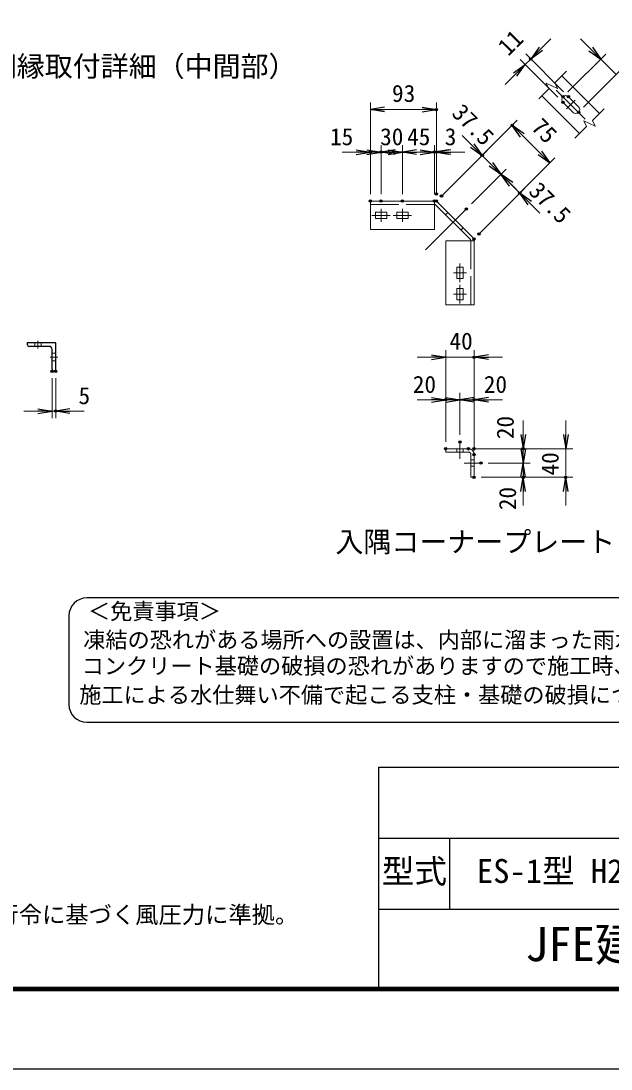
# Model space of a CAD drawing. Units: millimetres, scale not verified, with parts at other scales. Extents: x -6300 to 6300, y -4455 to 4455.
# Drawn here: x 1669 to 4162, y -4455 to -26 of the extents above; entities that cross this region are included whole.
import ezdxf
from ezdxf.enums import TextEntityAlignment as Align

# ---------------------------------------------------------------- set-up
doc = ezdxf.new("R2010")
doc.units = ezdxf.units.MM
doc.header["$LTSCALE"] = 20
doc.header["$PDMODE"] = 32
doc.header["$PDSIZE"] = 10
doc.linetypes.add('DASHED', pattern=[7.5, 6, -1.5])
doc.linetypes.add('USER1', pattern=[50.8, 31.75, -6.35, 6.35, -6.35])
for name, color, linetype, lineweight in [('0-0_D-BMK', 2, 'USER1', 13), ('0-3_D-STR3', 3, 'Continuous', 13), ('0-5_0', 7, 'Continuous', 25), ('0-6_D-STR-DIM', 7, 'Continuous', 13), ('0-9_D-TTL-TXT', 7, 'Continuous', 25), ('0-A_D-TTL', 7, 'Continuous', 25)]:
    doc.layers.add(name, color=color, linetype=linetype, lineweight=lineweight)
doc.layers.add('0-7_Defpoints', color=8, linetype='Continuous')
doc.styles.add('ＭＳ ゴシック', font='')
doc.styles.get('ＭＳ ゴシック').set_extended_font_data('MS Gothic')

# ---------------------------------------------------------------- blocks, each defined once
blk = doc.blocks.new('_Open')
at = {"layer": '0-5_0'}
blk.add_line((-20, 3.333), (0, 0), dxfattribs=at)
blk.add_lwpolyline([(-20, -3.333), (0, 0), (-20, 0)], dxfattribs=at)
blk = doc.blocks.new('L40x5')
at = {"layer": '0-5_0'}
for p, q in [((-306.2, 333.8), (-306.2, -216.2)), ((-216.2, -306.2), (333.8, -306.2))]:
    blk.add_line(p, q, dxfattribs=at)
blk.add_lwpolyline([(-366.2, 393.8), (-406.2, 393.8), (-406.2, -406.2), (393.8, -406.2), (393.8, -366.2)], dxfattribs=at)
for centre, radius, start, end in [((-366.2, 333.8), 60, 0, 90), ((-216.2, -216.2), 90, 180, 270), ((333.8, -366.2), 60, 0, 90)]:
    blk.add_arc(centre, radius, start, end, dxfattribs=at)

msp = doc.modelspace()

# ---------------------------------------------------------------- linework, layer by layer
at = {"layer": '0-0_D-BMK'}
for p, q in [((3930.55, -317.86), (4053.1, -440.42)), ((4009.97, -361.23), (3973.91, -397.29)), ((3190.7, -819.65), (3190.7, -875.15)), ((3280.7, -819.65), (3280.7, -875.15)), ((3551.11, -820.08), (3377.74, -993.46)), ((3151.7, -847.4), (3229.7, -847.4)), ((3241.7, -847.4), (3319.7, -847.4)), ((3523.8, -1129.5), (3523.8, -1051.5)), ((3551.55, -1090.5), (3496.05, -1090.5)), ((3523.8, -1219.5), (3523.8, -1141.5)), ((3551.55, -1180.5), (3496.05, -1180.5)), ((1741.14, -1410.1), (1741.14, -1377.1)), ((1792.14, -1446.1), (1825.14, -1446.1)), ((3523.8, -1876.85), (3523.8, -1804.82)), ((3541.04, -1894.09), (3613.07, -1894.09))]:
    msp.add_line(p, q, dxfattribs=at)
at = {"layer": '0-3_D-STR3'}
for p, q in [((3954.82, -257.28), (4113.92, -416.38)), ((3870.04, -342.21), (4029.1, -501.27)), ((3982.4, -346.38), (4024.82, -388.8)), ((3959.06, -369.71), (4001.49, -412.14)), ((3145.7, -787.4), (3145.7, -907.4)), ((3416.32, -787.4), (3145.7, -787.4)), ((3415.7, -907.4), (3415.7, -787.4)), ((3430.63, -793.33), (3577.87, -940.56)), ((3166.7, -833.6), (3166.7, -861.2)), ((3166.7, -833.6), (3214.7, -833.6)), ((3214.7, -833.6), (3214.7, -861.2)), ((3256.7, -833.6), (3256.7, -861.2)), ((3256.7, -833.6), (3304.7, -833.6)), ((3304.7, -833.6), (3304.7, -861.2)), ((3421.09, -802.87), (3568.33, -950.11)), ((3166.7, -861.2), (3214.7, -861.2)), ((3256.7, -861.2), (3304.7, -861.2)), ((3416.32, -907.4), (3145.7, -907.4)), ((3537.6, -1066.5), (3510, -1066.5)), ((3510, -1114.5), (3510, -1066.5)), ((3537.6, -1114.5), (3537.6, -1066.5)), ((3537.6, -1114.5), (3510, -1114.5)), ((3537.6, -1156.5), (3510, -1156.5)), ((3510, -1204.5), (3510, -1156.5)), ((3537.6, -1204.5), (3537.6, -1156.5)), ((3537.6, -1204.5), (3510, -1204.5)), ((3463.8, -1834.09), (3463.8, -1847.59)), ((3559.8, -1834.09), (3463.8, -1834.09)), ((3559.8, -1847.59), (3463.8, -1847.59)), ((3570.3, -1858.09), (3570.3, -1954.09)), ((3583.8, -1858.09), (3583.8, -1954.09)), ((3583.8, -1954.09), (3570.3, -1954.09))]:
    msp.add_line(p, q, dxfattribs=at)
at = {"layer": '0-3_D-STR3', "linetype": 'DASHED'}
for p, q in [((3416.32, -800.9), (3145.7, -800.9)), ((3463.35, -845.13), (3472.89, -835.58)), ((3527.59, -909.37), (3537.13, -899.83)), ((3570.3, -954.88), (3570.3, -1225.5)), ((1728.24, -1401.1), (1728.24, -1386.1)), ((1754.04, -1401.1), (1754.04, -1386.1)), ((1801.14, -1429.6), (1816.14, -1429.6)), ((1801.14, -1462.6), (1816.14, -1462.6)), ((3510, -1847.59), (3510, -1834.09)), ((3537.6, -1847.59), (3537.6, -1834.09)), ((3570.3, -1880.29), (3583.8, -1880.29)), ((3570.3, -1907.89), (3583.8, -1907.89))]:
    msp.add_line(p, q, dxfattribs=at)
at = {"layer": '0-3_D-STR3'}
msp.add_lwpolyline([(3583.8, -954.88), (3583.8, -1225.5), (3463.8, -1225.5), (3463.8, -955.5), (3583.8, -955.5)], dxfattribs=at)
for centre, radius, start, end in [((3970.73, -358.04), 16.5, 45, 225), ((4013.15, -400.47), 16.5, 225, 45), ((3416.32, -807.65), 20.25, 45, 90), ((3416.32, -807.65), 6.75, 45, 90), ((3563.55, -954.88), 6.75, 0, 45), ((3563.55, -954.88), 20.25, 0, 45), ((3559.8, -1858.09), 24, 0, 90), ((3559.8, -1858.09), 10.5, 0, 90)]:
    msp.add_arc(centre, radius, start, end, dxfattribs=at)
at = {"layer": '0-6_D-STR-DIM'}
for p, q in [((3865.19, -144.32), (3907.62, -101.9)), ((4076.09, -144.49), (4033.66, -102.07)), ((3961.18, -325.16), (3801.55, -165.53)), ((3980.27, -325.16), (4139.73, -165.71)), ((3937.85, -348.5), (3778.22, -188.87)), ((3799.43, -210.08), (3822.77, -186.75)), ((4118.52, -186.92), (4184.28, -252.68)), ((3757, -252.51), (3714.58, -294.94)), ((3974.3, -237.8), (3925.22, -286.88)), ((4046.03, -390.93), (4205.49, -231.47)), ((3899.56, -312.54), (3888.35, -288.5)), ((3888.35, -288.5), (3936.43, -310.92)), ((3925.22, -286.88), (3936.43, -310.92)), ((3899.56, -312.54), (3857.01, -355.31)), ((3145.7, -757.4), (3145.7, -370.25)), ((3424.7, -727.4), (3424.7, -370.25)), ((4133.4, -396.9), (4084.32, -445.98)), ((3205.7, -400.25), (3364.7, -400.25)), ((3467.13, -744.97), (3766.21, -445.89)), ((4058.66, -471.64), (4009.62, -520.79)), ((4058.66, -471.64), (4047.45, -447.6)), ((4047.45, -447.6), (4095.53, -470.02)), ((4084.32, -445.98), (4095.53, -470.02)), ((3575.29, -551.95), (3532.87, -509.53)), ((3861.67, -583.77), (3787.43, -509.53)), ((3145.7, -757.4), (3145.7, -550.25)), ((3190.7, -757.4), (3190.7, -550.25)), ((3190.7, -757.4), (3190.7, -550.25)), ((3280.7, -757.4), (3280.7, -550.25)), ((3280.7, -757.4), (3280.7, -550.25)), ((3415.7, -757.4), (3415.7, -550.25)), ((3415.7, -757.4), (3415.7, -550.25)), ((3424.7, -757.4), (3424.7, -550.25)), ((3445.92, -766.18), (3638.93, -573.17)), ((3085.7, -580.25), (3025.7, -580.25)), ((3130.7, -580.25), (3070.7, -580.25)), ((3190.7, -580.25), (3145.7, -580.25)), ((3220.7, -580.25), (3160.7, -580.25)), ((3280.7, -580.25), (3190.7, -580.25)), ((3250.7, -580.25), (3310.7, -580.25)), ((3280.7, -580.25), (3415.7, -580.25)), ((3355.7, -580.25), (3295.7, -580.25)), ((3340.7, -580.25), (3400.7, -580.25)), ((3415.7, -580.25), (3424.7, -580.25)), ((3475.7, -580.25), (3535.7, -580.25)), ((3484.7, -580.25), (3544.7, -580.25)), ((3654.84, -631.5), (3612.42, -589.08)), ((3697.27, -673.93), (3617.72, -594.38)), ((3625.59, -904.71), (3925.31, -604.99)), ((3572.33, -798.87), (3718.48, -652.72)), ((3572.33, -798.87), (3718.48, -652.72)), ((3697.27, -673.93), (3776.82, -753.48)), ((3604.38, -925.92), (3798.03, -732.27)), ((3739.7, -716.36), (3782.12, -758.78)), ((3819.25, -795.91), (3861.67, -838.33)), ((3463.8, -1804.09), (3463.8, -1416.94)), ((3583.8, -1828.09), (3583.8, -1416.94)), ((3403.8, -1446.94), (3343.8, -1446.94)), ((3463.8, -1446.94), (3583.8, -1446.94)), ((3643.8, -1446.94), (3703.8, -1446.94)), ((1801.14, -1536.07), (1801.14, -1704.48)), ((1816.14, -1536.07), (1816.14, -1704.48)), ((3403.8, -1626.94), (3343.8, -1626.94)), ((3463.8, -1626.94), (3403.8, -1626.94)), ((3463.8, -1804.09), (3463.8, -1596.94)), ((3523.8, -1626.94), (3463.8, -1626.94)), ((3523.8, -1774.82), (3523.8, -1596.94)), ((3523.8, -1774.82), (3523.8, -1596.94)), ((3523.8, -1626.94), (3583.8, -1626.94)), ((3583.8, -1804.09), (3583.8, -1596.94)), ((3583.8, -1626.94), (3643.8, -1626.94)), ((3643.8, -1626.94), (3703.8, -1626.94)), ((1741.14, -1674.48), (1681.14, -1674.48)), ((1801.14, -1674.48), (1816.14, -1674.48)), ((1876.14, -1674.48), (1936.14, -1674.48)), ((3790.95, -1774.09), (3790.95, -1714.09)), ((3970.95, -1774.09), (3970.95, -1714.09)), ((3790.95, -1834.09), (3790.95, -1774.09)), ((3589.81, -1834.09), (3820.95, -1834.09)), ((3589.81, -1834.09), (4000.95, -1834.09)), ((3790.95, -1894.09), (3790.95, -1834.09)), ((3970.95, -1834.09), (3970.95, -1954.09)), ((3643.07, -1894.09), (3820.95, -1894.09)), ((3643.07, -1894.09), (3820.95, -1894.09)), ((3790.95, -1894.09), (3790.95, -1954.09)), ((3613.8, -1954.09), (4000.95, -1954.09)), ((3613.8, -1954.09), (3820.95, -1954.09)), ((3790.95, -1954.09), (3790.95, -2014.09)), ((3790.95, -2014.09), (3790.95, -2074.09)), ((3970.95, -2014.09), (3970.95, -2074.09))]:
    msp.add_line(p, q, dxfattribs=at)
at = {"layer": '0-7_Defpoints'}
for p in [(3822.77, -186.75), (3959.06, -346.38), (3982.4, -346.38), (3424.7, -400.25), (3959.06, -369.71), (4024.82, -412.14), (3745, -467.1), (3145.7, -580.25), (3190.7, -580.25), (3415.7, -580.25), (3424.7, -580.25), (3617.72, -594.38), (3424.7, -757.4), (3776.82, -753.48), (3145.7, -787.4), (3190.7, -787.4), (3280.7, -787.4), (3415.7, -787.4), (3424.7, -787.4), (3424.7, -787.4), (3445.92, -766.18), (3551.11, -820.08), (3551.11, -820.08), (3604.38, -925.92), (3583.16, -947.13), (3583.8, -1446.94), (1801.14, -1506.07), (1816.14, -1506.07), (3463.8, -1626.94), (3583.8, -1626.94), (1816.14, -1674.48), (3523.8, -1804.82), (3463.8, -1834.09), (3559.81, -1834.09), (3583.8, -1834.09), (3583.8, -1858.09), (3790.95, -1834.09), (3613.07, -1894.09), (3583.8, -1954.09), (3583.8, -1954.09), (3790.95, -1954.09), (3970.95, -1954.09)]:
    msp.add_point(p, dxfattribs=at)
at = {"layer": '0-9_D-TTL-TXT', "color": 2}
for p, q in [((5615.41, -2464.33), (1947.09, -2464.33)), ((1872.09, -2539.33), (1872.09, -2914.33)), ((1947.09, -2989.33), (5615.41, -2989.33))]:
    msp.add_line(p, q, dxfattribs=at)
for centre, start, end in [((1947.09, -2539.33), 90, 180), ((1947.09, -2914.33), 180, 270)]:
    msp.add_arc(centre, 75, start, end, dxfattribs=at)
at = {"layer": '0-A_D-TTL'}
for p, q in [((3180, -3180), (3180, -4110)), ((3180, -3180), (5880, -3180)), ((3180, -3480), (5880, -3480)), ((3480, -3480), (3480, -3780)), ((3180, -3780), (5880, -3780))]:
    msp.add_line(p, q, dxfattribs=at)
at = {"layer": '0-A_D-TTL', "color": 2}
msp.add_lwpolyline([(-6300, 4455), (6300, 4455), (6300, -4455), (-6300, -4455)], close=True, dxfattribs=at)
at = {"layer": '0-A_D-TTL'}
for points in [[(-5895, 4125), (5895, 4125), (5895, -4125), (-5895, -4125)], [(-5891.25, 4121.25), (5891.25, 4121.25), (5891.25, -4121.25), (-5891.25, -4121.25)], [(-5887.5, 4117.5), (5887.5, 4117.5), (5887.5, -4117.5), (-5887.5, -4117.5)], [(-5883.75, 4113.75), (5883.75, 4113.75), (5883.75, -4113.75), (-5883.75, -4113.75)], [(-5880, 4110), (5880, 4110), (5880, -4110), (-5880, -4110)]]:
    msp.add_lwpolyline(points, close=True, dxfattribs=at)

# ---------------------------------------------------------------- block references
at = {"layer": '0-3_D-STR3', "xscale": 0.15, "yscale": 0.15, "rotation": 180}
msp.add_blockref('L40x5', (1755.21, -1447.03), dxfattribs=at)
at = {"layer": '0-6_D-STR-DIM', "xscale": 3, "yscale": 3}
for p, rotation in [((3822.77, -186.75), 225), ((4118.52, -186.92), 315), ((3799.43, -210.08), 45), ((3145.7, -400.25), 180), ((3745, -467.1), 135), ((3190.7, -580.25), 180), ((3280.7, -580.25), 180), ((3415.7, -580.25), 180), ((3424.7, -580.25), 180), ((3617.72, -594.38), 315), ((3904.1, -626.2), 315), ((3697.27, -673.93), 315), ((3697.27, -673.93), 135), ((3776.82, -753.48), 135), ((3583.8, -1446.94), 180), ((3523.8, -1626.94), 180), ((3583.8, -1626.94), 180), ((1816.14, -1674.48), 180), ((3790.95, -1834.09), 270), ((3970.95, -1834.09), 270), ((3790.95, -1894.09), 270), ((3790.95, -1894.09), 90), ((3790.95, -1954.09), 90), ((3970.95, -1954.09), 90)]:
    msp.add_blockref('_Open', p, dxfattribs=dict(at, rotation=rotation))
for p in [(3424.7, -400.25), (3145.7, -580.25), (3190.7, -580.25), (3280.7, -580.25), (3415.7, -580.25), (3463.8, -1446.94), (3463.8, -1626.94), (3523.8, -1626.94), (1801.14, -1674.48)]:
    msp.add_blockref('_Open', p, dxfattribs=at)

# ---------------------------------------------------------------- texts
at = {"layer": '0-6_D-STR-DIM', "style": 'ＭＳ ゴシック'}
for s, rotation, p in [('11', 45, (3743.14, -192.66)), ('37.5', 315, (3469.48, -435.5)), ('75', 315, (3805.04, -495.42)), ('37.5', 315, (3794.16, -765.35)), ('20', 90, (3772.96, -1793.21)), ('40', 90, (3962.32, -1946.65)), ('20', 90, (3782.66, -2093.21))]:
    msp.add_text(s, height=72.14, rotation=rotation, dxfattribs=at).set_placement(p, align=Align.BOTTOM_LEFT)
for s, p in [('93', (3236.87, -389.73)), ('15', (2975.08, -572.73)), ('30', (3186.77, -572.73)), ('45', (3300.8, -572.73)), ('3', (3459.62, -572.73)), ('40', (3479.62, -1436.41)), ('20', (3324.68, -1619.41)), ('20', (3624.68, -1619.41)), ('5', (1912.55, -1666.96))]:
    msp.add_text(s, height=72.14, dxfattribs=at).set_placement(p, align=Align.BOTTOM_LEFT)
at = {"layer": '0-9_D-TTL-TXT', "style": 'ＭＳ ゴシック'}
for s, height, p in [('柱・胴縁取付詳細（中間部）', 86.66, (1297.03, -286.9)), ('入隅コーナープレート', 86.66, (2997.69, -2296.61)), ('＜免責事項＞ \u3000\u3000', 68.62, (1952.64, -2575.6)), ('凍結の恐れがある場所への設置は、内部に溜まった雨水等の凍結融解により支柱の破損や', 68.62, (1932.36, -2696.35)), ('コンクリート基礎の破損の恐れがありますので施工時、水仕舞いを行ってください。', 68.62, (1926.19, -2806.48)), ('施工による水仕舞い不備で起こる支柱・基礎の破損について当社は責任を負いかねます。 ', 68.62, (1915.7, -2928.72)), ('型式', 101, (3193.55, -3699.8)), ('ES-1型 H2400', 101, (3595.66, -3699)), ('（設計条件）風荷重：昭和57年改正 建築基準法・同施行令に基づく風圧力に準拠。', 72.14, (-848.67, -3860.4)), ('JFE建材株式会社', 144.3, (3799.04, -4042.43))]:
    msp.add_text(s, height=height, dxfattribs=at).set_placement(p, align=Align.BOTTOM_LEFT)

doc.saveas('drawing.dxf')
